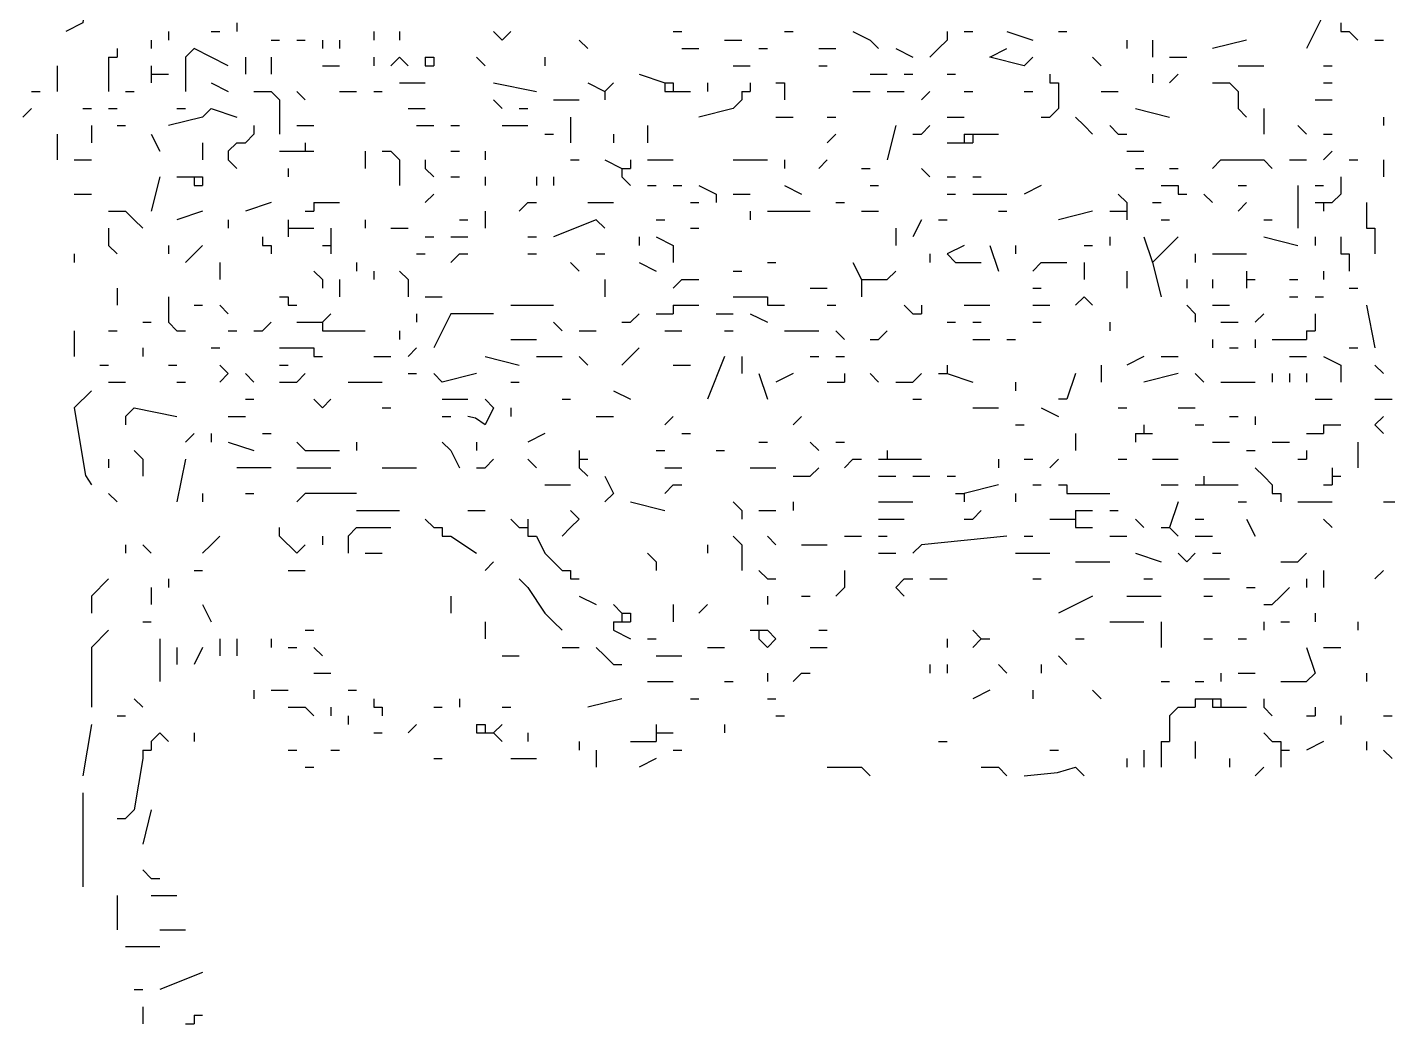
# Model space of a CAD drawing. Header units: inches. Extents: x 0 to 7.16, y 0 to 9.76.
# Drawn here: x 3.165 to 4.755, y 2.32 to 3.485 of the extents above; entities that cross this region are included whole.
import ezdxf

# ---------------------------------------------------------------- set-up
doc = ezdxf.new("R2010")
doc.units = ezdxf.units.IN
doc.header["$MEASUREMENT"] = 0

# ---------------------------------------------------------------- blocks, each defined once
blk = doc.blocks.new('drevoo')
at = {"linetype": 'Continuous'}
for points in [[(184.3802, -563.9901), (184.3902, -564.0301), (184.3802, -564.1201), (184.3602, -564.1301)], [(185.8302, -564.1101), (185.8102, -564.1501)], [(184.4802, -564.1301), (184.4802, -564.1401)], [(184.5302, -564.1301), (184.5402, -564.1301)], [(184.5602, -564.1201), (184.5602, -564.1301)], [(184.7202, -564.1301), (184.7202, -564.1401)], [(184.7502, -564.1301), (184.7502, -564.1401)], [(184.8802, -564.1301), (184.8702, -564.1401), (184.8602, -564.1301)], [(185.0702, -564.1301), (185.0802, -564.1301)], [(185.2002, -564.1301), (185.2102, -564.1301)], [(185.2802, -564.1301), (185.3002, -564.1401)], [(185.3902, -564.1301), (185.3902, -564.1401)], [(185.4102, -564.1301), (185.4202, -564.1301)], [(185.4602, -564.1301), (185.4902, -564.1401)], [(185.5202, -564.1301), (185.5302, -564.1301)], [(185.8502, -564.1201), (185.8502, -564.1301)], [(185.8502, -564.1301), (185.8602, -564.1301)], [(185.8602, -564.1301), (185.8702, -564.1401)], [(184.4602, -564.1401), (184.4602, -564.1501)], [(184.6002, -564.1401), (184.6102, -564.1401)], [(184.6302, -564.1401), (184.6402, -564.1401)], [(184.6602, -564.1401), (184.6602, -564.1501)], [(184.6802, -564.1401), (184.6802, -564.1501)], [(184.9602, -564.1401), (184.9702, -564.1501)], [(185.1302, -564.1401), (185.1502, -564.1401)], [(185.3002, -564.1401), (185.3102, -564.1501)], [(185.3902, -564.1401), (185.3802, -564.1501)], [(185.6002, -564.1401), (185.6002, -564.1501)], [(185.6302, -564.1401), (185.6302, -564.1601)], [(185.7402, -564.1401), (185.7002, -564.1501)], [(185.8902, -564.1401), (185.9002, -564.1401)], [(184.4102, -564.1601), (184.4102, -564.1701)], [(184.4102, -564.1601), (184.4202, -564.1601)], [(184.4202, -564.1501), (184.4202, -564.1601)], [(184.5502, -564.1701), (184.5102, -564.1501), (184.5002, -564.1601), (184.5002, -564.2001)], [(184.5702, -564.1601), (184.5702, -564.1801)], [(184.6002, -564.1601), (184.6002, -564.1801)], [(184.7202, -564.1601), (184.7202, -564.1701)], [(184.7502, -564.1601), (184.7402, -564.1701)], [(184.7502, -564.1601), (184.7602, -564.1701)], [(184.7802, -564.1601), (184.7802, -564.1701)], [(184.7802, -564.1601), (184.7902, -564.1601)], [(184.7902, -564.1601), (184.7902, -564.1701)], [(184.8402, -564.1601), (184.8502, -564.1701)], [(184.9202, -564.1601), (184.9202, -564.1701)], [(185.0802, -564.1501), (185.1002, -564.1501)], [(185.1702, -564.1501), (185.1802, -564.1501)], [(185.2402, -564.1501), (185.2602, -564.1501)], [(185.3302, -564.1501), (185.3502, -564.1601)], [(185.3802, -564.1501), (185.3702, -564.1601)], [(185.4902, -564.1601), (185.4802, -564.1701), (185.4402, -564.1601), (185.4602, -564.1501)], [(185.5602, -564.1601), (185.5702, -564.1701)], [(185.6502, -564.1601), (185.6702, -564.1601)], [(184.3502, -564.1701), (184.3502, -564.2001)], [(184.4102, -564.1701), (184.4102, -564.2001)], [(184.4602, -564.1701), (184.4602, -564.1801)], [(184.6602, -564.1701), (184.6802, -564.1701)], [(184.7802, -564.1701), (184.7902, -564.1701)], [(185.1402, -564.1701), (185.1602, -564.1701)], [(185.2402, -564.1701), (185.2502, -564.1701)], [(185.7302, -564.1701), (185.7602, -564.1701)], [(185.8302, -564.1701), (185.8402, -564.1701)], [(184.4602, -564.1801), (184.4602, -564.1901)], [(184.4602, -564.1801), (184.4702, -564.1801)], [(184.4702, -564.1801), (184.4802, -564.1801)], [(184.5302, -564.1901), (184.5502, -564.2001)], [(184.7502, -564.1901), (184.7802, -564.1901)], [(184.8602, -564.1901), (184.9102, -564.2001)], [(184.9702, -564.1901), (184.9902, -564.2001)], [(185.0002, -564.1901), (184.9902, -564.2001)], [(185.0302, -564.1801), (185.0602, -564.1901)], [(185.0602, -564.1901), (185.0602, -564.2001)], [(185.0602, -564.1901), (185.0702, -564.1901)], [(185.0702, -564.1901), (185.0702, -564.2001)], [(185.1102, -564.1901), (185.1102, -564.2001)], [(185.1602, -564.1901), (185.1602, -564.2001)], [(185.1902, -564.1901), (185.2002, -564.1901)], [(185.2002, -564.1901), (185.2002, -564.2001)], [(185.3002, -564.1801), (185.3202, -564.1801)], [(185.3402, -564.1801), (185.3502, -564.1801)], [(185.3902, -564.1801), (185.4002, -564.1801)], [(185.5102, -564.1801), (185.5102, -564.1901)], [(185.5102, -564.1901), (185.5202, -564.1901)], [(185.5202, -564.1901), (185.5202, -564.2001)], [(185.6302, -564.1801), (185.6302, -564.1901)], [(185.6602, -564.1801), (185.6502, -564.1901)], [(185.7002, -564.1901), (185.7202, -564.1901)], [(185.7202, -564.1901), (185.7302, -564.2001)], [(185.8302, -564.1901), (185.8402, -564.1901)], [(184.3202, -564.2001), (184.3302, -564.2001)], [(184.4302, -564.2001), (184.4402, -564.2001)], [(184.5802, -564.2001), (184.6002, -564.2001)], [(184.6002, -564.2001), (184.6102, -564.2101)], [(184.6102, -564.2101), (184.6102, -564.2501)], [(184.6302, -564.2001), (184.6402, -564.2101)], [(184.6802, -564.2001), (184.7002, -564.2001)], [(184.7202, -564.2001), (184.7302, -564.2001)], [(184.8602, -564.2101), (184.8702, -564.2201)], [(184.9302, -564.2101), (184.9602, -564.2101)], [(184.9902, -564.2001), (184.9902, -564.2101)], [(185.0602, -564.2001), (185.0702, -564.2001)], [(185.0702, -564.2001), (185.0802, -564.2001)], [(185.0802, -564.2001), (185.0902, -564.2001)], [(185.1502, -564.2101), (185.1402, -564.2201)], [(185.1502, -564.2001), (185.1502, -564.2101)], [(185.1502, -564.2001), (185.1602, -564.2001)], [(185.2002, -564.2001), (185.2002, -564.2101)], [(185.2802, -564.2001), (185.3002, -564.2001)], [(185.3202, -564.2001), (185.3402, -564.2001)], [(185.3702, -564.2001), (185.3602, -564.2101)], [(185.4102, -564.2001), (185.4202, -564.2001)], [(185.4802, -564.2001), (185.4902, -564.2001)], [(185.5202, -564.2001), (185.5202, -564.2201)], [(185.5702, -564.2001), (185.5902, -564.2001)], [(185.7302, -564.2001), (185.7302, -564.2201)], [(185.8202, -564.2101), (185.8402, -564.2101)], [(184.3202, -564.2201), (184.3102, -564.2301)], [(184.3802, -564.2201), (184.3902, -564.2201)], [(184.4102, -564.2201), (184.4202, -564.2201)], [(184.4902, -564.2201), (184.5002, -564.2201)], [(184.5302, -564.2201), (184.5202, -564.2301)], [(184.5302, -564.2201), (184.5602, -564.2301)], [(184.7602, -564.2201), (184.7802, -564.2201)], [(184.8902, -564.2201), (184.9002, -564.2201)], [(185.1402, -564.2201), (185.1002, -564.2301)], [(185.5202, -564.2201), (185.5102, -564.2301)], [(185.6102, -564.2201), (185.6502, -564.2301)], [(185.7302, -564.2201), (185.7402, -564.2301)], [(185.7602, -564.2201), (185.7602, -564.2501)], [(184.3902, -564.2401), (184.3902, -564.2601)], [(184.4202, -564.2401), (184.4302, -564.2401)], [(184.5202, -564.2301), (184.4802, -564.2401)], [(184.5802, -564.2401), (184.5802, -564.2501)], [(184.6302, -564.2401), (184.6502, -564.2401)], [(184.7702, -564.2401), (184.7902, -564.2401)], [(184.8102, -564.2401), (184.8202, -564.2401)], [(184.8702, -564.2401), (184.9002, -564.2401)], [(184.9502, -564.2301), (184.9502, -564.2601)], [(185.0402, -564.2401), (185.0402, -564.2601)], [(185.1902, -564.2301), (185.2102, -564.2301)], [(185.2502, -564.2301), (185.2602, -564.2301)], [(185.3302, -564.2401), (185.3202, -564.2801)], [(185.3702, -564.2401), (185.3602, -564.2501)], [(185.3902, -564.2301), (185.4102, -564.2301)], [(185.5002, -564.2301), (185.5102, -564.2301)], [(185.5402, -564.2301), (185.5502, -564.2401)], [(185.5502, -564.2401), (185.5602, -564.2501)], [(185.5802, -564.2401), (185.5902, -564.2501)], [(185.8002, -564.2401), (185.8102, -564.2501)], [(185.9002, -564.2301), (185.9002, -564.2401)], [(184.3502, -564.2501), (184.3502, -564.2801)], [(184.4602, -564.2501), (184.4702, -564.2701)], [(184.5802, -564.2501), (184.5702, -564.2601)], [(184.9202, -564.2501), (184.9302, -564.2501)], [(185.0002, -564.2501), (185.0002, -564.2601)], [(185.2602, -564.2501), (185.2502, -564.2601)], [(185.3502, -564.2501), (185.3602, -564.2501)], [(185.4102, -564.2501), (185.4102, -564.2601)], [(185.4102, -564.2501), (185.4202, -564.2501)], [(185.4202, -564.2501), (185.4202, -564.2601)], [(185.4202, -564.2501), (185.4302, -564.2501)], [(185.4302, -564.2501), (185.4502, -564.2501)], [(185.5902, -564.2501), (185.6002, -564.2501)], [(185.8302, -564.2501), (185.8402, -564.2501)], [(184.5202, -564.2601), (184.5202, -564.2801)], [(184.5602, -564.2601), (184.5502, -564.2701)], [(184.5502, -564.2701), (184.5502, -564.2801)], [(184.5602, -564.2601), (184.5702, -564.2601)], [(184.6102, -564.2701), (184.6302, -564.2701)], [(184.6302, -564.2701), (184.6402, -564.2701)], [(184.6402, -564.2601), (184.6402, -564.2701)], [(184.6402, -564.2701), (184.6502, -564.2701)], [(184.7102, -564.2701), (184.7102, -564.2901)], [(184.7302, -564.2701), (184.7402, -564.2701)], [(184.7402, -564.2701), (184.7502, -564.2801)], [(184.8102, -564.2701), (184.8202, -564.2701)], [(184.8502, -564.2701), (184.8502, -564.2801)], [(185.3902, -564.2601), (185.4002, -564.2601)], [(185.4002, -564.2601), (185.4102, -564.2601)], [(185.4102, -564.2601), (185.4202, -564.2601)], [(185.6002, -564.2701), (185.6202, -564.2701)], [(185.8402, -564.2701), (185.8302, -564.2801)], [(184.3702, -564.2801), (184.3902, -564.2801)], [(184.5502, -564.2801), (184.5602, -564.2901)], [(184.6202, -564.2901), (184.6202, -564.3001)], [(184.7502, -564.2801), (184.7502, -564.3101)], [(184.7802, -564.2801), (184.7802, -564.2901)], [(184.7802, -564.2901), (184.7902, -564.3001)], [(184.9502, -564.2801), (184.9602, -564.2801)], [(184.9902, -564.2801), (185.0102, -564.2901)], [(185.0102, -564.2901), (185.0102, -564.3001)], [(185.0102, -564.2901), (185.0202, -564.2901)], [(185.0202, -564.2801), (185.0202, -564.2901)], [(185.0402, -564.2801), (185.0702, -564.2801)], [(185.1402, -564.2801), (185.1802, -564.2801)], [(185.2002, -564.2801), (185.2002, -564.2901)], [(185.2502, -564.2801), (185.2402, -564.2901)], [(185.2902, -564.2901), (185.3002, -564.2901)], [(185.3602, -564.2901), (185.3702, -564.3001)], [(185.6102, -564.2901), (185.6202, -564.2901)], [(185.6502, -564.2901), (185.6602, -564.2901)], [(185.7102, -564.2801), (185.7002, -564.2901)], [(185.7102, -564.2801), (185.7602, -564.2801), (185.7702, -564.2901)], [(185.7902, -564.2801), (185.8102, -564.2801)], [(185.8602, -564.2801), (185.8702, -564.2801)], [(185.9002, -564.2801), (185.9002, -564.3001)], [(184.4702, -564.3001), (184.4602, -564.3401)], [(184.4902, -564.3001), (184.5002, -564.3001)], [(184.5002, -564.3001), (184.5102, -564.3001)], [(184.5102, -564.3001), (184.5102, -564.3101)], [(184.5102, -564.3001), (184.5202, -564.3001)], [(184.5202, -564.3001), (184.5202, -564.3101)], [(184.8102, -564.3001), (184.8202, -564.3001)], [(184.8502, -564.3001), (184.8502, -564.3101)], [(184.9102, -564.3001), (184.9102, -564.3101)], [(184.9302, -564.3001), (184.9302, -564.3101)], [(185.0102, -564.3001), (185.0202, -564.3101)], [(185.3902, -564.3001), (185.4002, -564.3001)], [(185.4202, -564.3001), (185.4302, -564.3001)], [(185.8502, -564.3001), (185.8502, -564.3201)], [(184.3702, -564.3201), (184.3902, -564.3201)], [(184.5102, -564.3101), (184.5202, -564.3101)], [(184.7902, -564.3201), (184.7802, -564.3301)], [(185.0402, -564.3101), (185.0502, -564.3101)], [(185.0702, -564.3101), (185.0802, -564.3101)], [(185.1002, -564.3101), (185.1202, -564.3201), (185.1202, -564.3301)], [(185.1402, -564.3201), (185.1602, -564.3201)], [(185.2002, -564.3101), (185.2202, -564.3201)], [(185.3002, -564.3101), (185.3102, -564.3101)], [(185.3902, -564.3201), (185.4002, -564.3201)], [(185.4202, -564.3201), (185.4602, -564.3201)], [(185.5002, -564.3101), (185.4802, -564.3201)], [(185.5902, -564.3201), (185.6002, -564.3301)], [(185.6402, -564.3101), (185.6502, -564.3101)], [(185.6502, -564.3101), (185.6602, -564.3101)], [(185.6602, -564.3101), (185.6602, -564.3201)], [(185.6602, -564.3201), (185.6702, -564.3201)], [(185.6902, -564.3201), (185.7002, -564.3301)], [(185.7302, -564.3101), (185.7402, -564.3101)], [(185.8002, -564.3101), (185.8002, -564.3601)], [(185.8202, -564.3101), (185.8302, -564.3101)], [(185.8502, -564.3201), (185.8402, -564.3301)], [(184.6002, -564.3301), (184.5702, -564.3401)], [(184.6502, -564.3301), (184.6502, -564.3401)], [(184.6502, -564.3301), (184.6602, -564.3301)], [(184.6602, -564.3301), (184.6802, -564.3301)], [(184.9002, -564.3301), (184.8902, -564.3401)], [(184.9002, -564.3301), (184.9102, -564.3301)], [(184.9702, -564.3301), (185.0002, -564.3301)], [(185.0902, -564.3301), (185.1002, -564.3301)], [(185.2602, -564.3301), (185.2702, -564.3301)], [(185.6002, -564.3301), (185.6002, -564.3401)], [(185.6302, -564.3301), (185.6402, -564.3301)], [(185.7402, -564.3301), (185.7302, -564.3401)], [(185.8202, -564.3301), (185.8302, -564.3301)], [(185.8302, -564.3301), (185.8302, -564.3401)], [(185.8302, -564.3301), (185.8402, -564.3301)], [(185.8802, -564.3301), (185.8802, -564.3501)], [(184.4102, -564.3401), (184.4302, -564.3401)], [(184.4302, -564.3401), (184.4402, -564.3501)], [(184.4402, -564.3501), (184.4502, -564.3601)], [(184.5202, -564.3401), (184.4902, -564.3501)], [(184.5502, -564.3501), (184.5502, -564.3601)], [(184.6202, -564.3501), (184.6202, -564.3601)], [(184.6402, -564.3401), (184.6502, -564.3401)], [(184.7102, -564.3501), (184.7102, -564.3601)], [(184.8202, -564.3501), (184.8302, -564.3501)], [(184.8502, -564.3401), (184.8502, -564.3601)], [(184.9802, -564.3501), (184.9302, -564.3701)], [(184.9802, -564.3501), (184.9902, -564.3601)], [(185.0502, -564.3501), (185.0602, -564.3501)], [(185.1602, -564.3401), (185.1602, -564.3501)], [(185.1802, -564.3401), (185.2302, -564.3401)], [(185.2902, -564.3401), (185.3102, -564.3401)], [(185.3602, -564.3501), (185.3502, -564.3701)], [(185.3802, -564.3501), (185.3902, -564.3501)], [(185.4502, -564.3401), (185.4602, -564.3401)], [(185.5602, -564.3401), (185.5202, -564.3501)], [(185.5802, -564.3401), (185.5902, -564.3401)], [(185.5902, -564.3401), (185.6002, -564.3401)], [(185.6002, -564.3401), (185.6002, -564.3501)], [(185.6402, -564.3501), (185.6502, -564.3501)], [(185.7602, -564.3501), (185.7702, -564.3501)], [(185.8802, -564.3501), (185.8802, -564.3601)], [(184.4102, -564.3601), (184.4102, -564.3801)], [(184.5902, -564.3701), (184.5902, -564.3801)], [(184.6202, -564.3601), (184.6202, -564.3701)], [(184.6202, -564.3601), (184.6302, -564.3601)], [(184.6302, -564.3601), (184.6502, -564.3601)], [(184.6702, -564.3601), (184.6702, -564.3701)], [(184.6702, -564.3701), (184.6702, -564.3801)], [(184.7402, -564.3601), (184.7602, -564.3601)], [(184.7802, -564.3701), (184.7902, -564.3701)], [(184.8102, -564.3701), (184.8302, -564.3701)], [(184.9002, -564.3701), (184.9102, -564.3701)], [(185.0302, -564.3701), (185.0302, -564.3801)], [(185.0502, -564.3701), (185.0702, -564.3801), (185.0702, -564.4001)], [(185.0902, -564.3601), (185.1002, -564.3601)], [(185.3302, -564.3601), (185.3302, -564.3801)], [(185.5802, -564.3701), (185.5802, -564.3801)], [(185.6202, -564.3701), (185.6302, -564.4001)], [(185.6602, -564.3701), (185.6502, -564.3801)], [(185.7602, -564.3701), (185.8002, -564.3801)], [(185.8202, -564.3701), (185.8202, -564.3801)], [(185.8502, -564.3701), (185.8502, -564.3801)], [(185.8802, -564.3601), (185.8902, -564.3601)], [(185.8902, -564.3601), (185.8902, -564.3701)], [(185.8902, -564.3701), (185.8902, -564.3901)], [(184.4102, -564.3801), (184.4202, -564.3901)], [(184.4802, -564.3801), (184.4802, -564.3901)], [(184.5202, -564.3801), (184.5102, -564.3901)], [(184.5902, -564.3801), (184.6002, -564.3801)], [(184.6002, -564.3801), (184.6002, -564.3901)], [(184.6602, -564.3801), (184.6702, -564.3801)], [(184.6702, -564.3801), (184.6702, -564.3901)], [(185.4102, -564.3801), (185.3902, -564.3901)], [(185.4402, -564.3801), (185.4502, -564.4101)], [(185.4702, -564.3801), (185.4702, -564.3901)], [(185.5502, -564.3801), (185.5602, -564.3801)], [(185.6502, -564.3801), (185.6402, -564.3901)], [(185.8502, -564.3801), (185.8502, -564.3901)], [(184.3702, -564.3901), (184.3702, -564.4001)], [(184.5102, -564.3901), (184.5002, -564.4001)], [(184.5402, -564.4001), (184.5402, -564.4201)], [(184.7002, -564.4001), (184.7002, -564.4101)], [(184.7702, -564.3901), (184.7802, -564.3901)], [(184.8202, -564.3901), (184.8102, -564.4001)], [(184.8202, -564.3901), (184.8302, -564.3901)], [(184.9002, -564.3901), (184.9102, -564.3901)], [(184.9502, -564.4001), (184.9602, -564.4101)], [(184.9802, -564.3901), (184.9902, -564.3901)], [(185.0302, -564.4001), (185.0502, -564.4101)], [(185.1802, -564.4001), (185.1902, -564.4001)], [(185.2802, -564.4001), (185.2902, -564.4201)], [(185.3702, -564.3901), (185.3702, -564.4001)], [(185.3902, -564.3901), (185.4002, -564.4001)], [(185.4002, -564.4001), (185.4302, -564.4001)], [(185.5002, -564.4001), (185.4902, -564.4101)], [(185.5002, -564.4001), (185.5302, -564.4001)], [(185.5502, -564.4001), (185.5502, -564.4201)], [(185.6402, -564.3901), (185.6302, -564.4001)], [(185.6302, -564.4001), (185.6402, -564.4401)], [(185.6802, -564.3901), (185.6802, -564.4001)], [(185.7002, -564.3901), (185.7402, -564.3901)], [(185.8502, -564.3901), (185.8602, -564.3901)], [(185.8602, -564.3901), (185.8602, -564.4001)], [(185.8602, -564.4001), (185.8602, -564.4101)], [(184.6502, -564.4101), (184.6602, -564.4201)], [(184.7202, -564.4101), (184.7202, -564.4201)], [(184.7502, -564.4101), (184.7602, -564.4201)], [(185.1402, -564.4101), (185.1502, -564.4101)], [(185.3302, -564.4101), (185.3202, -564.4201)], [(185.6002, -564.4101), (185.6002, -564.4301)], [(185.7402, -564.4101), (185.7402, -564.4201)], [(185.8302, -564.4101), (185.8302, -564.4201)], [(184.4202, -564.4301), (184.4202, -564.4501)], [(184.6602, -564.4201), (184.6602, -564.4301)], [(184.6802, -564.4201), (184.6802, -564.4401)], [(184.7602, -564.4201), (184.7602, -564.4401)], [(184.9902, -564.4201), (184.9902, -564.4401)], [(185.0802, -564.4201), (185.0702, -564.4301)], [(185.0802, -564.4201), (185.1002, -564.4201)], [(185.2302, -564.4301), (185.2502, -564.4301)], [(185.2902, -564.4201), (185.2902, -564.4301)], [(185.2902, -564.4201), (185.3002, -564.4201)], [(185.2902, -564.4301), (185.2902, -564.4401)], [(185.3002, -564.4201), (185.3202, -564.4201)], [(185.4902, -564.4301), (185.5002, -564.4301)], [(185.6702, -564.4201), (185.6702, -564.4301)], [(185.7002, -564.4201), (185.7002, -564.4301)], [(185.7402, -564.4201), (185.7402, -564.4301)], [(185.7402, -564.4201), (185.7502, -564.4201)], [(185.7902, -564.4201), (185.8002, -564.4201)], [(185.8602, -564.4301), (185.8702, -564.4301)], [(184.4802, -564.4401), (184.4802, -564.4701)], [(184.6102, -564.4401), (184.6202, -564.4401)], [(184.6202, -564.4401), (184.6202, -564.4501)], [(184.7802, -564.4401), (184.8002, -564.4401)], [(185.1402, -564.4401), (185.1702, -564.4401)], [(185.1702, -564.4401), (185.1802, -564.4401)], [(185.1802, -564.4401), (185.1802, -564.4501)], [(185.5502, -564.4401), (185.5402, -564.4501)], [(185.5502, -564.4401), (185.5602, -564.4501)], [(185.7902, -564.4401), (185.8002, -564.4401)], [(185.8202, -564.4401), (185.8302, -564.4401)], [(184.5102, -564.4501), (184.5202, -564.4501)], [(184.5402, -564.4501), (184.5502, -564.4601)], [(184.6202, -564.4501), (184.6302, -564.4501)], [(184.6702, -564.4601), (184.6602, -564.4701)], [(184.7702, -564.4601), (184.7702, -564.4701)], [(184.8602, -564.4601), (184.8102, -564.4601), (184.7902, -564.5001)], [(184.8802, -564.4501), (184.9302, -564.4501)], [(185.0302, -564.4601), (185.0202, -564.4701)], [(185.0502, -564.4601), (185.0602, -564.4601)], [(185.0602, -564.4601), (185.0702, -564.4601)], [(185.0702, -564.4501), (185.0702, -564.4601)], [(185.0702, -564.4501), (185.0802, -564.4501)], [(185.0802, -564.4501), (185.1002, -564.4501)], [(185.1202, -564.4601), (185.1402, -564.4601)], [(185.1602, -564.4601), (185.1802, -564.4701)], [(185.1802, -564.4501), (185.1902, -564.4501)], [(185.1902, -564.4501), (185.2002, -564.4501)], [(185.2502, -564.4501), (185.2602, -564.4501)], [(185.3402, -564.4501), (185.3502, -564.4601)], [(185.3502, -564.4601), (185.3602, -564.4601)], [(185.3602, -564.4501), (185.3602, -564.4601)], [(185.4102, -564.4501), (185.4402, -564.4501)], [(185.4902, -564.4501), (185.5102, -564.4501)], [(185.6702, -564.4501), (185.6802, -564.4601)], [(185.6802, -564.4601), (185.6802, -564.4701)], [(185.7002, -564.4501), (185.7202, -564.4501)], [(185.7602, -564.4601), (185.7502, -564.4701)], [(185.8202, -564.4601), (185.8202, -564.4701)], [(185.8802, -564.4501), (185.8902, -564.5001)], [(184.3702, -564.4801), (184.3702, -564.5101)], [(184.4102, -564.4801), (184.4202, -564.4801)], [(184.4502, -564.4701), (184.4602, -564.4701)], [(184.4802, -564.4701), (184.4902, -564.4801)], [(184.4902, -564.4801), (184.5002, -564.4801)], [(184.5502, -564.4801), (184.5602, -564.4801)], [(184.5802, -564.4801), (184.5902, -564.4801)], [(184.6002, -564.4701), (184.5902, -564.4801)], [(184.6302, -564.4701), (184.6502, -564.4701)], [(184.6502, -564.4701), (184.6602, -564.4701)], [(184.6602, -564.4701), (184.6602, -564.4801)], [(184.6602, -564.4801), (184.6702, -564.4801)], [(184.6702, -564.4801), (184.7102, -564.4801)], [(184.7502, -564.4801), (184.7502, -564.4901)], [(184.9302, -564.4701), (184.9402, -564.4801)], [(184.9602, -564.4801), (184.9802, -564.4801)], [(185.0102, -564.4701), (185.0202, -564.4701)], [(185.0602, -564.4801), (185.0802, -564.4801)], [(185.1302, -564.4801), (185.1402, -564.4801)], [(185.2002, -564.4801), (185.2402, -564.4801)], [(185.2602, -564.4801), (185.2702, -564.4901)], [(185.3202, -564.4801), (185.3102, -564.4901)], [(185.3902, -564.4701), (185.4002, -564.4701)], [(185.4202, -564.4701), (185.4302, -564.4701)], [(185.4902, -564.4701), (185.5002, -564.4701)], [(185.5802, -564.4701), (185.5802, -564.4801)], [(185.7102, -564.4701), (185.7302, -564.4701)], [(185.8102, -564.4801), (185.8102, -564.4901)], [(185.8102, -564.4801), (185.8202, -564.4801)], [(185.8202, -564.4701), (185.8202, -564.4801)], [(184.8802, -564.4901), (184.9102, -564.4901)], [(185.3002, -564.4901), (185.3102, -564.4901)], [(185.4202, -564.4901), (185.4402, -564.4901)], [(185.4602, -564.4901), (185.4702, -564.4901)], [(185.7002, -564.4901), (185.7002, -564.5001)], [(185.7502, -564.4901), (185.7502, -564.5001)], [(185.7702, -564.4901), (185.8002, -564.4901)], [(185.8002, -564.4901), (185.8102, -564.4901)], [(184.4502, -564.5001), (184.4502, -564.5101)], [(184.5302, -564.5001), (184.5402, -564.5001)], [(184.6102, -564.5001), (184.6402, -564.5001)], [(184.6402, -564.5001), (184.6502, -564.5001)], [(184.6502, -564.5001), (184.6502, -564.5101)], [(184.6502, -564.5101), (184.6602, -564.5101)], [(184.7202, -564.5101), (184.7402, -564.5101)], [(184.7702, -564.5001), (184.7602, -564.5101)], [(184.8502, -564.5101), (184.8902, -564.5201)], [(184.9102, -564.5101), (184.9402, -564.5101)], [(184.9602, -564.5101), (184.9702, -564.5201)], [(185.0202, -564.5101), (185.0102, -564.5201)], [(185.0302, -564.5001), (185.0202, -564.5101)], [(185.1302, -564.5101), (185.1102, -564.5601)], [(185.1502, -564.5101), (185.1502, -564.5301)], [(185.2302, -564.5101), (185.2402, -564.5101)], [(185.2602, -564.5101), (185.2702, -564.5101)], [(185.6202, -564.5101), (185.6002, -564.5201)], [(185.6402, -564.5101), (185.6602, -564.5101)], [(185.7202, -564.5001), (185.7302, -564.5001)], [(185.7902, -564.5101), (185.8102, -564.5101)], [(185.8302, -564.5101), (185.8502, -564.5201), (185.8502, -564.5401)], [(185.8602, -564.5001), (185.8702, -564.5001)], [(184.4002, -564.5201), (184.4102, -564.5201)], [(184.4802, -564.5201), (184.4902, -564.5201)], [(184.5402, -564.5201), (184.5502, -564.5301)], [(184.6102, -564.5201), (184.6202, -564.5201)], [(185.0702, -564.5201), (185.0902, -564.5201)], [(185.3902, -564.5201), (185.3902, -564.5301)], [(185.5702, -564.5201), (185.5702, -564.5401)], [(185.8902, -564.5201), (185.9002, -564.5301)], [(184.4102, -564.5401), (184.4302, -564.5401)], [(184.4902, -564.5401), (184.5002, -564.5401)], [(184.5502, -564.5301), (184.5402, -564.5401)], [(184.5702, -564.5301), (184.5802, -564.5401)], [(184.6102, -564.5401), (184.6302, -564.5401)], [(184.6402, -564.5301), (184.6302, -564.5401)], [(184.6902, -564.5401), (184.7302, -564.5401)], [(184.7602, -564.5301), (184.7702, -564.5301)], [(184.8402, -564.5301), (184.8002, -564.5401), (184.7902, -564.5301)], [(184.8802, -564.5401), (184.8902, -564.5401)], [(185.1702, -564.5301), (185.1802, -564.5601)], [(185.2102, -564.5301), (185.1902, -564.5401)], [(185.2502, -564.5401), (185.2602, -564.5401)], [(185.2602, -564.5401), (185.2702, -564.5401)], [(185.2702, -564.5301), (185.2702, -564.5401)], [(185.3002, -564.5301), (185.3102, -564.5401)], [(185.3302, -564.5401), (185.3502, -564.5401)], [(185.3602, -564.5301), (185.3502, -564.5401)], [(185.3802, -564.5301), (185.3902, -564.5301)], [(185.3902, -564.5301), (185.4202, -564.5401)], [(185.4702, -564.5401), (185.4702, -564.5501)], [(185.5402, -564.5301), (185.5302, -564.5601), (185.5202, -564.5601)], [(185.6602, -564.5301), (185.6202, -564.5401)], [(185.6802, -564.5301), (185.6902, -564.5401)], [(185.7102, -564.5401), (185.7502, -564.5401)], [(185.7702, -564.5301), (185.7702, -564.5401)], [(185.7902, -564.5301), (185.7902, -564.5401)], [(185.8102, -564.5301), (185.8102, -564.5401)], [(184.3902, -564.5501), (184.3702, -564.5701), (184.3832, -564.6491), (184.3902, -564.6601)], [(184.5702, -564.5601), (184.5802, -564.5601)], [(184.6702, -564.5601), (184.6602, -564.5701), (184.6502, -564.5601)], [(184.8002, -564.5601), (184.8302, -564.5601)], [(184.8502, -564.5601), (184.8602, -564.5701)], [(184.9402, -564.5601), (184.9502, -564.5601)], [(185.0002, -564.5501), (185.0202, -564.5601)], [(185.3502, -564.5601), (185.3602, -564.5601)], [(185.8202, -564.5601), (185.8402, -564.5601)], [(185.8902, -564.5601), (185.9102, -564.5601)], [(184.4402, -564.5701), (184.4302, -564.5801)], [(184.4402, -564.5701), (184.4902, -564.5801)], [(184.7302, -564.5701), (184.7402, -564.5701)], [(184.8602, -564.5701), (184.8502, -564.5901), (184.8392, -564.5821), (184.8302, -564.5801)], [(184.8802, -564.5701), (184.8802, -564.5801)], [(185.4202, -564.5701), (185.4502, -564.5701)], [(185.5002, -564.5701), (185.5202, -564.5801)], [(185.5902, -564.5701), (185.6002, -564.5701)], [(185.6602, -564.5701), (185.6802, -564.5701)], [(184.4302, -564.5801), (184.4302, -564.5901)], [(184.5502, -564.5801), (184.5702, -564.5801)], [(184.8002, -564.5801), (184.8102, -564.5801)], [(184.9802, -564.5801), (185.0002, -564.5801)], [(185.0702, -564.5801), (185.0602, -564.5901)], [(185.2202, -564.5801), (185.2102, -564.5901)], [(185.4702, -564.5901), (185.4802, -564.5901)], [(185.6202, -564.5901), (185.6202, -564.6001)], [(185.6802, -564.5901), (185.6902, -564.5901)], [(185.7202, -564.5801), (185.7302, -564.5801)], [(185.7502, -564.5801), (185.7502, -564.5901)], [(185.8302, -564.5901), (185.8302, -564.6001)], [(185.8302, -564.5901), (185.8402, -564.5901)], [(185.8402, -564.5901), (185.8502, -564.5901)], [(185.9002, -564.5801), (185.8902, -564.5901)], [(185.8902, -564.5901), (185.9002, -564.6001)], [(184.5102, -564.6001), (184.5002, -564.6101)], [(184.5302, -564.6001), (184.5302, -564.6101)], [(184.5902, -564.6001), (184.6002, -564.6001)], [(184.9202, -564.6001), (184.9002, -564.6101)], [(185.0802, -564.6001), (185.0902, -564.6001)], [(185.5402, -564.6001), (185.5402, -564.6201)], [(185.6102, -564.6001), (185.6102, -564.6101)], [(185.6102, -564.6001), (185.6202, -564.6001)], [(185.6202, -564.6001), (185.6302, -564.6001)], [(185.8102, -564.6001), (185.8202, -564.6001)], [(185.8202, -564.6001), (185.8302, -564.6001)], [(184.4402, -564.6201), (184.4502, -564.6301)], [(184.5502, -564.6101), (184.5802, -564.6201)], [(184.6302, -564.6101), (184.6402, -564.6201)], [(184.6402, -564.6201), (184.6802, -564.6201)], [(184.7002, -564.6101), (184.7002, -564.6201)], [(184.8002, -564.6101), (184.8102, -564.6201)], [(184.8102, -564.6201), (184.8202, -564.6401)], [(184.8402, -564.6101), (184.8402, -564.6201)], [(184.9602, -564.6201), (184.9602, -564.6301)], [(185.0502, -564.6201), (185.0602, -564.6201)], [(185.1202, -564.6201), (185.1302, -564.6201)], [(185.1702, -564.6101), (185.1802, -564.6101)], [(185.2302, -564.6101), (185.2402, -564.6201)], [(185.2602, -564.6101), (185.2702, -564.6101)], [(185.3202, -564.6201), (185.3202, -564.6301)], [(185.7002, -564.6101), (185.7202, -564.6101)], [(185.7402, -564.6201), (185.7502, -564.6201)], [(185.7702, -564.6101), (185.7902, -564.6101)], [(185.8102, -564.6201), (185.8102, -564.6301)], [(185.8702, -564.6101), (185.8702, -564.6401)], [(184.4102, -564.6301), (184.4102, -564.6401)], [(184.4502, -564.6301), (184.4502, -564.6501)], [(184.5002, -564.6301), (184.4902, -564.6801)], [(184.6002, -564.6401), (184.5602, -564.6401)], [(184.6302, -564.6401), (184.6702, -564.6401)], [(184.7302, -564.6401), (184.7702, -564.6401)], [(184.8402, -564.6401), (184.8502, -564.6401)], [(184.8602, -564.6301), (184.8502, -564.6401)], [(184.9002, -564.6301), (184.9102, -564.6401)], [(184.9602, -564.6301), (184.9602, -564.6401)], [(184.9602, -564.6301), (184.9702, -564.6301)], [(184.9602, -564.6401), (184.9702, -564.6501)], [(185.0602, -564.6401), (185.0802, -564.6401)], [(185.1602, -564.6401), (185.1902, -564.6401)], [(185.2402, -564.6401), (185.2302, -564.6501)], [(185.2802, -564.6301), (185.2702, -564.6401)], [(185.2802, -564.6301), (185.2902, -564.6301)], [(185.3102, -564.6301), (185.3202, -564.6301)], [(185.3202, -564.6301), (185.3302, -564.6301)], [(185.3302, -564.6301), (185.3602, -564.6301)], [(185.4502, -564.6301), (185.4502, -564.6401)], [(185.4802, -564.6301), (185.4902, -564.6301)], [(185.5202, -564.6301), (185.5102, -564.6401)], [(185.5902, -564.6301), (185.6002, -564.6301)], [(185.6302, -564.6301), (185.6602, -564.6301)], [(185.7502, -564.6401), (185.7602, -564.6501)], [(185.8002, -564.6301), (185.8102, -564.6301)], [(185.8402, -564.6401), (185.8402, -564.6501)], [(184.9902, -564.6501), (185.0002, -564.6701), (184.9902, -564.6801)], [(185.2102, -564.6501), (185.2302, -564.6501)], [(185.3102, -564.6501), (185.3302, -564.6501)], [(185.3502, -564.6501), (185.3702, -564.6501)], [(185.3902, -564.6501), (185.4002, -564.6501)], [(185.6902, -564.6501), (185.6902, -564.6601)], [(185.7602, -564.6501), (185.7702, -564.6601)], [(185.8402, -564.6501), (185.8402, -564.6601)], [(185.8402, -564.6501), (185.8502, -564.6501)], [(184.4102, -564.6701), (184.4202, -564.6801)], [(184.5202, -564.6701), (184.5202, -564.6801)], [(184.5702, -564.6701), (184.5802, -564.6701)], [(184.7002, -564.6701), (184.6402, -564.6701), (184.6302, -564.6801)], [(184.9202, -564.6601), (184.9502, -564.6601)], [(185.0702, -564.6601), (185.0602, -564.6701)], [(185.0702, -564.6601), (185.0802, -564.6601)], [(185.4002, -564.6701), (185.4102, -564.6701)], [(185.4502, -564.6601), (185.4102, -564.6701)], [(185.4102, -564.6701), (185.4102, -564.6801)], [(185.4702, -564.6701), (185.4702, -564.6801)], [(185.4902, -564.6601), (185.5002, -564.6601)], [(185.5202, -564.6601), (185.5302, -564.6601)], [(185.5302, -564.6601), (185.5302, -564.6701)], [(185.5302, -564.6701), (185.5402, -564.6701)], [(185.5402, -564.6701), (185.5802, -564.6701)], [(185.6402, -564.6601), (185.6602, -564.6601)], [(185.6802, -564.6601), (185.6902, -564.6601)], [(185.6902, -564.6601), (185.7002, -564.6601)], [(185.7002, -564.6601), (185.7302, -564.6601)], [(185.7702, -564.6601), (185.7702, -564.6701)], [(185.7702, -564.6701), (185.7802, -564.6701)], [(185.7802, -564.6701), (185.7802, -564.6801)], [(185.8302, -564.6601), (185.8402, -564.6601)], [(185.0202, -564.6801), (185.0602, -564.6901)], [(185.1402, -564.6801), (185.1502, -564.6901)], [(185.2102, -564.6801), (185.2102, -564.6901)], [(185.3102, -564.6801), (185.3502, -564.6801)], [(185.6602, -564.6801), (185.6502, -564.7101)], [(185.7302, -564.6801), (185.7402, -564.6801)], [(185.8002, -564.6801), (185.8402, -564.6801)], [(185.9002, -564.6801), (185.9302, -564.6801)], [(184.7002, -564.6901), (184.7502, -564.6901)], [(184.7802, -564.7001), (184.7902, -564.7101)], [(184.8302, -564.6901), (184.8502, -564.6901)], [(184.8802, -564.7001), (184.8902, -564.7101)], [(184.9002, -564.7001), (184.9002, -564.7101)], [(184.9502, -564.6901), (184.9602, -564.7001)], [(184.9602, -564.7001), (184.9502, -564.7101)], [(185.1502, -564.6901), (185.1502, -564.7001)], [(185.1702, -564.6901), (185.1902, -564.6901)], [(185.3102, -564.7001), (185.3402, -564.7001)], [(185.4102, -564.7001), (185.4202, -564.7001)], [(185.4302, -564.6901), (185.4202, -564.7001)], [(185.5102, -564.7001), (185.5302, -564.7001)], [(185.5302, -564.7001), (185.5402, -564.7001)], [(185.5402, -564.6901), (185.5402, -564.7001)], [(185.5402, -564.6901), (185.5502, -564.6901)], [(185.5402, -564.7001), (185.5402, -564.7101)], [(185.5502, -564.6901), (185.5602, -564.6901)], [(185.5802, -564.6901), (185.5902, -564.6901)], [(185.6102, -564.7001), (185.6202, -564.7101)], [(185.6802, -564.7001), (185.6902, -564.7001)], [(185.7402, -564.7001), (185.7502, -564.7201)], [(185.8302, -564.7001), (185.8402, -564.7101)], [(184.5402, -564.7201), (184.5302, -564.7301)], [(184.6402, -564.7301), (184.6302, -564.7401), (184.6102, -564.7201), (184.6102, -564.7101)], [(184.6602, -564.7201), (184.6602, -564.7301)], [(184.7002, -564.7101), (184.6902, -564.7201)], [(184.6902, -564.7201), (184.6902, -564.7401)], [(184.7002, -564.7101), (184.7402, -564.7101)], [(184.7902, -564.7101), (184.8002, -564.7101)], [(184.8002, -564.7101), (184.8002, -564.7201)], [(184.8002, -564.7201), (184.8102, -564.7201)], [(184.8102, -564.7201), (184.8402, -564.7401)], [(184.8902, -564.7101), (184.9002, -564.7101)], [(184.9002, -564.7101), (184.9002, -564.7201)], [(184.9002, -564.7201), (184.9102, -564.7201)], [(184.9102, -564.7201), (184.9202, -564.7401)], [(184.9502, -564.7101), (184.9402, -564.7201)], [(185.1402, -564.7201), (185.1502, -564.7301)], [(185.1802, -564.7201), (185.1902, -564.7301)], [(185.2702, -564.7201), (185.2902, -564.7201)], [(185.3102, -564.7201), (185.3202, -564.7201)], [(185.4602, -564.7201), (185.3602, -564.7301)], [(185.4802, -564.7201), (185.4902, -564.7201)], [(185.5402, -564.7101), (185.5502, -564.7101)], [(185.5502, -564.7101), (185.5602, -564.7101)], [(185.5802, -564.7201), (185.6002, -564.7201)], [(185.6402, -564.7101), (185.6502, -564.7101)], [(185.6502, -564.7101), (185.6602, -564.7201)], [(185.6802, -564.7201), (185.7002, -564.7201)], [(184.4302, -564.7301), (184.4302, -564.7401)], [(184.4502, -564.7301), (184.4602, -564.7401)], [(184.5302, -564.7301), (184.5202, -564.7401)], [(185.1102, -564.7301), (185.1102, -564.7401)], [(185.1502, -564.7301), (185.1502, -564.7401)], [(185.2202, -564.7301), (185.2502, -564.7301)], [(185.3602, -564.7301), (185.3502, -564.7401)], [(184.7102, -564.7401), (184.7302, -564.7401)], [(184.8602, -564.7501), (184.8502, -564.7601)], [(184.9202, -564.7401), (184.9302, -564.7501)], [(184.9302, -564.7501), (184.9402, -564.7601)], [(185.0402, -564.7401), (185.0502, -564.7501)], [(185.0502, -564.7501), (185.0502, -564.7601)], [(185.1502, -564.7401), (185.1502, -564.7601)], [(185.3102, -564.7401), (185.3302, -564.7401)], [(185.4702, -564.7401), (185.5102, -564.7401)], [(185.5402, -564.7501), (185.5802, -564.7501)], [(185.6102, -564.7401), (185.6402, -564.7501)], [(185.6802, -564.7401), (185.6702, -564.7501), (185.6602, -564.7401)], [(185.7002, -564.7401), (185.7102, -564.7401)], [(185.7802, -564.7501), (185.8002, -564.7501)], [(185.8102, -564.7401), (185.8002, -564.7501)], [(184.5102, -564.7601), (184.5202, -564.7601)], [(184.6202, -564.7601), (184.6402, -564.7601)], [(184.9402, -564.7601), (184.9502, -564.7601)], [(184.9502, -564.7601), (184.9502, -564.7701)], [(185.1702, -564.7601), (185.1802, -564.7701)], [(185.2702, -564.7601), (185.2702, -564.7801)], [(185.8302, -564.7601), (185.8302, -564.7801)], [(185.9002, -564.7601), (185.8902, -564.7701)], [(184.4102, -564.7701), (184.3902, -564.7901), (184.3902, -564.8101)], [(184.4602, -564.7801), (184.4602, -564.8001)], [(184.4802, -564.7701), (184.4802, -564.7801)], [(184.8902, -564.7701), (184.9002, -564.7801)], [(184.9002, -564.7801), (184.9202, -564.8101)], [(184.9502, -564.7701), (184.9602, -564.7701)], [(185.1802, -564.7701), (185.1902, -564.7701)], [(185.2702, -564.7801), (185.2602, -564.7901)], [(185.3402, -564.7701), (185.3302, -564.7801)], [(185.3302, -564.7801), (185.3402, -564.7901)], [(185.3402, -564.7701), (185.3502, -564.7701)], [(185.3702, -564.7701), (185.3902, -564.7701)], [(185.4902, -564.7701), (185.5002, -564.7701)], [(185.6202, -564.7701), (185.6302, -564.7701)], [(185.6902, -564.7701), (185.7202, -564.7701)], [(185.7402, -564.7801), (185.7502, -564.7801)], [(185.7902, -564.7801), (185.7802, -564.7901)], [(185.8102, -564.7701), (185.8102, -564.7801)], [(184.8102, -564.7901), (184.8102, -564.8101)], [(184.9602, -564.7901), (184.9802, -564.8001)], [(185.1802, -564.7901), (185.1802, -564.8001)], [(185.2202, -564.7901), (185.2302, -564.7901)], [(185.5602, -564.7901), (185.5202, -564.8101)], [(185.6002, -564.7901), (185.6402, -564.7901)], [(185.6902, -564.7901), (185.7002, -564.7901)], [(185.7802, -564.7901), (185.7702, -564.8001)], [(184.5202, -564.8001), (184.5302, -564.8201)], [(184.9202, -564.8101), (184.9302, -564.8201)], [(185.0002, -564.8001), (185.0102, -564.8101)], [(185.0102, -564.8101), (185.0102, -564.8201)], [(185.0102, -564.8101), (185.0202, -564.8101)], [(185.0202, -564.8101), (185.0202, -564.8201)], [(185.0702, -564.8001), (185.0702, -564.8201)], [(185.1102, -564.8001), (185.1002, -564.8101)], [(185.7602, -564.8001), (185.7702, -564.8001)], [(185.8202, -564.8101), (185.8202, -564.8201)], [(184.4102, -564.8301), (184.3902, -564.8501), (184.3902, -564.9201)], [(184.4502, -564.8201), (184.4602, -564.8201)], [(184.6402, -564.8301), (184.6502, -564.8301)], [(184.8502, -564.8201), (184.8502, -564.8401)], [(184.9302, -564.8201), (184.9402, -564.8301)], [(185.0002, -564.8201), (185.0002, -564.8301)], [(185.0002, -564.8201), (185.0102, -564.8201)], [(185.0002, -564.8301), (185.0202, -564.8401)], [(185.0102, -564.8201), (185.0202, -564.8201)], [(185.1602, -564.8301), (185.1702, -564.8301)], [(185.1702, -564.8301), (185.1702, -564.8401)], [(185.1702, -564.8301), (185.1802, -564.8301)], [(185.1802, -564.8301), (185.1902, -564.8401), (185.1802, -564.8501)], [(185.2402, -564.8301), (185.2502, -564.8301)], [(185.4202, -564.8301), (185.4302, -564.8401)], [(185.5802, -564.8201), (185.6202, -564.8201)], [(185.6402, -564.8201), (185.6402, -564.8501)], [(185.7602, -564.8201), (185.7602, -564.8301)], [(185.7802, -564.8201), (185.7902, -564.8201)], [(185.8702, -564.8201), (185.8702, -564.8301)], [(184.4702, -564.8401), (184.4702, -564.8901)], [(184.5402, -564.8401), (184.5402, -564.8601)], [(184.5602, -564.8401), (184.5602, -564.8601)], [(184.6002, -564.8401), (184.6002, -564.8501)], [(185.0402, -564.8401), (185.0502, -564.8401)], [(185.1702, -564.8401), (185.1802, -564.8501)], [(185.3902, -564.8401), (185.3902, -564.8501)], [(185.4302, -564.8401), (185.4202, -564.8501)], [(185.4302, -564.8401), (185.4402, -564.8401)], [(185.5402, -564.8401), (185.5502, -564.8401)], [(185.6902, -564.8401), (185.7002, -564.8401)], [(185.7302, -564.8401), (185.7402, -564.8401)], [(184.4902, -564.8501), (184.4902, -564.8701)], [(184.5202, -564.8501), (184.5102, -564.8701)], [(184.6202, -564.8501), (184.6302, -564.8501)], [(184.6502, -564.8501), (184.6602, -564.8601)], [(184.8702, -564.8601), (184.8902, -564.8601)], [(184.9402, -564.8501), (184.9602, -564.8501)], [(184.9802, -564.8501), (184.9902, -564.8601)], [(184.9902, -564.8601), (185.0002, -564.8701)], [(185.0502, -564.8601), (185.0802, -564.8601)], [(185.1102, -564.8501), (185.1302, -564.8501)], [(185.2302, -564.8501), (185.2502, -564.8501)], [(185.5202, -564.8601), (185.5302, -564.8701)], [(185.8102, -564.8501), (185.8202, -564.8801)], [(185.8302, -564.8501), (185.8502, -564.8501)], [(185.0002, -564.8701), (185.0102, -564.8701)], [(185.3702, -564.8701), (185.3702, -564.8801)], [(185.3902, -564.8701), (185.3902, -564.8801)], [(185.4502, -564.8701), (185.4602, -564.8801)], [(185.5002, -564.8701), (185.5002, -564.8801)], [(184.6502, -564.8801), (184.6702, -564.8801)], [(185.0402, -564.8901), (185.0702, -564.8901)], [(185.1302, -564.8901), (185.1402, -564.8901)], [(185.1802, -564.8801), (185.1802, -564.8901)], [(185.2202, -564.8801), (185.2102, -564.8901)], [(185.2202, -564.8801), (185.2302, -564.8801)], [(185.6402, -564.8901), (185.6502, -564.8901)], [(185.6802, -564.8901), (185.6902, -564.8901)], [(185.7102, -564.8801), (185.7102, -564.8901)], [(185.7302, -564.8801), (185.7502, -564.8801)], [(185.7802, -564.8901), (185.8102, -564.8901)], [(185.8202, -564.8801), (185.8102, -564.8901)], [(185.8802, -564.8801), (185.8802, -564.8901)], [(184.4402, -564.9101), (184.4502, -564.9201)], [(184.5802, -564.9001), (184.5802, -564.9101)], [(184.6002, -564.9001), (184.6202, -564.9001)], [(184.6902, -564.9001), (184.7002, -564.9001)], [(184.7202, -564.9101), (184.7202, -564.9201)], [(184.8202, -564.9101), (184.8202, -564.9201)], [(185.0102, -564.9101), (184.9702, -564.9201)], [(185.0902, -564.9101), (185.1002, -564.9101)], [(185.1802, -564.9101), (185.1902, -564.9101)], [(185.4402, -564.9001), (185.4202, -564.9101)], [(185.4902, -564.9001), (185.4902, -564.9101)], [(185.5602, -564.9001), (185.5702, -564.9101)], [(185.6802, -564.9101), (185.6802, -564.9201)], [(185.6802, -564.9101), (185.6902, -564.9101)], [(185.6902, -564.9101), (185.7002, -564.9101)], [(185.7002, -564.9101), (185.7002, -564.9201)], [(185.7002, -564.9101), (185.7102, -564.9101)], [(185.7102, -564.9101), (185.7102, -564.9201)], [(185.7602, -564.9101), (185.7602, -564.9201)], [(184.6202, -564.9201), (184.6402, -564.9201)], [(184.6402, -564.9201), (184.6502, -564.9301)], [(184.6702, -564.9201), (184.6702, -564.9301)], [(184.7202, -564.9201), (184.7302, -564.9201)], [(184.7302, -564.9201), (184.7302, -564.9301)], [(184.7902, -564.9201), (184.8002, -564.9201)], [(184.8702, -564.9201), (184.8802, -564.9201)], [(185.6602, -564.9201), (185.6502, -564.9301)], [(185.6602, -564.9201), (185.6702, -564.9201)], [(185.6702, -564.9201), (185.6802, -564.9201)], [(185.7002, -564.9201), (185.7102, -564.9201)], [(185.7102, -564.9201), (185.7202, -564.9201)], [(185.7202, -564.9201), (185.7402, -564.9201)], [(185.7602, -564.9201), (185.7702, -564.9301)], [(185.8202, -564.9201), (185.8202, -564.9301)], [(184.3902, -564.9401), (184.3802, -565.0001)], [(184.4202, -564.9301), (184.4302, -564.9301)], [(184.6902, -564.9301), (184.6902, -564.9401)], [(184.7702, -564.9401), (184.7602, -564.9501)], [(184.8402, -564.9401), (184.8402, -564.9501)], [(184.8402, -564.9401), (184.8502, -564.9401)], [(184.8502, -564.9401), (184.8502, -564.9501)], [(184.8702, -564.9401), (184.8602, -564.9501)], [(185.0502, -564.9401), (185.0502, -564.9501)], [(185.1302, -564.9401), (185.1302, -564.9501)], [(185.1902, -564.9301), (185.2002, -564.9301)], [(185.6502, -564.9301), (185.6502, -564.9501)], [(185.8102, -564.9301), (185.8202, -564.9301)], [(185.8502, -564.9301), (185.8502, -564.9401)], [(185.9002, -564.9301), (185.9102, -564.9301)], [(184.4702, -564.9501), (184.4602, -564.9601)], [(184.4702, -564.9501), (184.4802, -564.9601)], [(184.5102, -564.9501), (184.5102, -564.9601)], [(184.7202, -564.9501), (184.7302, -564.9501)], [(184.8402, -564.9501), (184.8502, -564.9501)], [(184.8502, -564.9501), (184.8602, -564.9501)], [(184.8602, -564.9501), (184.8702, -564.9601)], [(184.9002, -564.9501), (184.9002, -564.9601)], [(185.0502, -564.9501), (185.0502, -564.9601)], [(185.0502, -564.9501), (185.0602, -564.9501)], [(185.0602, -564.9501), (185.0702, -564.9501)], [(185.6502, -564.9501), (185.6502, -564.9601)], [(185.7602, -564.9501), (185.7702, -564.9601)], [(184.4502, -564.9701), (184.4502, -564.9801)], [(184.4502, -564.9701), (184.4602, -564.9701)], [(184.4602, -564.9601), (184.4602, -564.9701)], [(184.6202, -564.9701), (184.6302, -564.9701)], [(184.6702, -564.9701), (184.6802, -564.9701)], [(184.9602, -564.9601), (184.9602, -564.9701)], [(184.9802, -564.9701), (184.9802, -564.9901)], [(185.0202, -564.9601), (185.0402, -564.9601)], [(185.0402, -564.9601), (185.0502, -564.9601)], [(185.0702, -564.9701), (185.0802, -564.9701)], [(185.3802, -564.9601), (185.3902, -564.9601)], [(185.5102, -564.9701), (185.5202, -564.9701)], [(185.6202, -564.9701), (185.6202, -564.9901)], [(185.6402, -564.9601), (185.6402, -564.9701)], [(185.6402, -564.9601), (185.6502, -564.9601)], [(185.6402, -564.9701), (185.6402, -564.9901)], [(185.6802, -564.9601), (185.6802, -564.9801)], [(185.7702, -564.9601), (185.7802, -564.9601)], [(185.7802, -564.9601), (185.7802, -564.9701)], [(185.7802, -564.9701), (185.7802, -564.9801)], [(185.7802, -564.9701), (185.7902, -564.9701)], [(185.8302, -564.9601), (185.8102, -564.9701)], [(185.8802, -564.9601), (185.8802, -564.9701)], [(185.9002, -564.9701), (185.9102, -564.9801)], [(184.4502, -564.9801), (184.4402, -565.0401)], [(184.6402, -564.9901), (184.6502, -564.9901)], [(184.7902, -564.9801), (184.8002, -564.9801)], [(184.8802, -564.9801), (184.9102, -564.9801)], [(185.0502, -564.9801), (185.0302, -564.9901)], [(185.2502, -564.9901), (185.2902, -564.9901)], [(185.2902, -564.9901), (185.3002, -565.0001)], [(185.4302, -564.9901), (185.4502, -564.9901)], [(185.4502, -564.9901), (185.4602, -565.0001)], [(185.4802, -565.0001), (185.5194, -564.9963), (185.5402, -564.9901), (185.5502, -565.0001)], [(185.6002, -564.9801), (185.6002, -564.9901)], [(185.7202, -564.9801), (185.7202, -564.9901)], [(185.7602, -564.9901), (185.7502, -565.0001)], [(185.7802, -564.9801), (185.7802, -564.9901)], [(184.3802, -565.0201), (184.3802, -565.1301)], [(184.4202, -565.0501), (184.4302, -565.0501)], [(184.4402, -565.0401), (184.4302, -565.0501)], [(184.4602, -565.0401), (184.4502, -565.0801)], [(184.4502, -565.1101), (184.4602, -565.1201)], [(184.4602, -565.1201), (184.4702, -565.1201)], [(184.4202, -565.1401), (184.4202, -565.1801)], [(184.4602, -565.1401), (184.4902, -565.1401)], [(184.4702, -565.1801), (184.5002, -565.1801)], [(184.4702, -565.2001), (184.4302, -565.2001)], [(184.5202, -565.2301), (184.4702, -565.2501)], [(184.4402, -565.2501), (184.4502, -565.2501)], [(184.4502, -565.2701), (184.4502, -565.2901)], [(184.5002, -565.2901), (184.5102, -565.2901)], [(184.5102, -565.2801), (184.5102, -565.2901)], [(184.5102, -565.2801), (184.5202, -565.2801)]]:
    blk.add_lwpolyline(points, dxfattribs=at)
blk = doc.blocks.new('A$C347C32FF')
at = {"color": 1, "linetype": 'Continuous'}
blk.add_blockref('drevoo', (-181.1502, 567.6101), dxfattribs=at)

msp = doc.modelspace()

# ---------------------------------------------------------------- block references
msp.add_blockref('A$C347C32FF', (0, 0))

doc.saveas('drawing.dxf')
